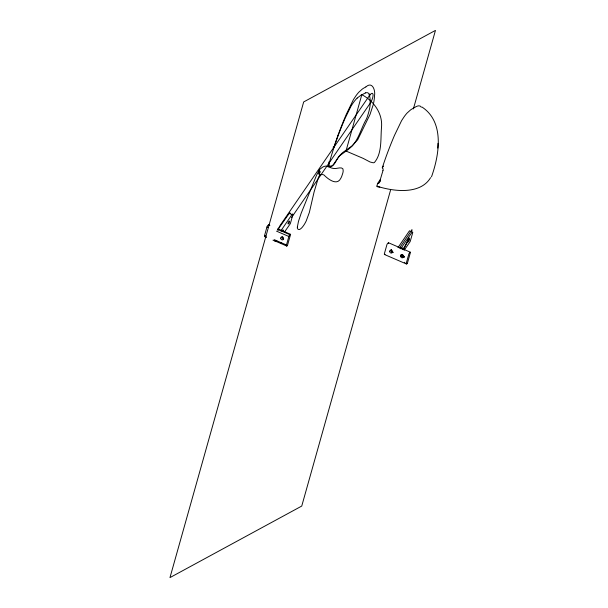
<?xml version="1.0" encoding="UTF-8"?>
<svg xmlns="http://www.w3.org/2000/svg" width="608" height="608" viewBox="0 0 608 608"><rect width="100%" height="100%" fill="white"/><g stroke="black" fill="none" stroke-linecap="round" stroke-linejoin="round"><path stroke-width="0.91" d="M370.226 102.41L370.272 101.46M431.482 176.898C439.31 154.911 444.828 122.079 421.982 107.031M437.798 148.078L438.003 143.313M369.558 94.476L369.634 94.004M365.894 86.906C372.294 81.062 375.6 90.189 374.498 95.874A29.45 9.584 -66.6 0 1 374.422 97.409A30.62 9.964 -66.6 0 1 373.304 104.454L369.998 114.524L357.694 139.764L352.07 145.935L342.669 152.562L339.849 155.359A13.019 4.233 -66.6 0 0 338.671 156.963C335.988 159.813 334.392 167.542 329.331 165.984A27.185 8.831 -66.6 0 1 328.616 165.308L329.323 162.602A1.246 1.11 62.2 0 1 329.088 162.473A1.376 1.224 61.5 0 1 328.654 162.024M379.825 187.112L377.606 186.831A27.185 8.831 -66.6 0 1 376.892 186.162L377.591 183.449L380.16 179.725M266.213 237.15L264.845 236.558A1.573 0.509 -66.6 0 1 264.564 235.509L266.95 227.02A1.573 0.509 -66.6 0 1 268.022 225.241L268.698 224.876L269.899 225.393M268.5 225.583L268.698 224.876M277.879 230.424L278.282 229.011L289.264 213.362L292 214.54A1.573 0.509 -66.6 0 1 292.722 214.069A1.573 0.509 -66.6 0 1 292.729 215.126L290.525 222.992A1.573 0.509 -66.6 0 1 289.91 224.306L284.658 231.785M280.82 230.903L292 214.54M290.601 234.331L287.417 245.655L286.74 246.02A1.573 0.509 -66.6 0 1 286.467 244.971L288.853 236.482A1.573 0.509 -66.6 0 1 289.925 234.703L290.601 234.331L277.681 228.752M345.982 151.042L361.821 94.681C373.738 100.913 382.82 113.468 381.512 127.346C380.471 138.943 382.25 153.224 374.406 162.511A4.286 3.747 61.5 0 1 373.152 162.777L370.059 161.994L364.694 159.182A47.09 41.146 61.5 0 0 362.915 158.27L345.412 150.792M390.541 190.167L301.75 506.054L169.974 577.6L303.673 101.946L435.457 30.4L413.387 108.916M388.383 243.504L388.58 242.797L410.484 252.259L407.307 263.583L406.63 263.948A1.573 0.509 -66.6 0 1 406.357 262.899L408.743 254.402A1.573 0.509 -66.6 0 1 409.815 252.624L410.484 252.259M397.966 247.646L409.146 231.283A1.573 0.509 -66.6 0 1 409.99 231.23M399.334 248.239L412.011 229.74L411.418 231.861M400.702 248.824L411.882 232.469A1.573 0.509 -66.6 0 1 412.612 231.99A1.573 0.509 -66.6 0 1 412.619 233.046L410.149 241.604L404.115 250.329M383.01 170.46L379.498 182.233L380.555 180.69M414.496 107.57L413.638 108.057A9.462 3.078 -66.6 0 1 413.493 108.14L411.738 109.144A48.648 15.823 -66.6 0 0 410.529 109.957L407.109 113.035A25.916 8.428 -66.6 0 0 404.259 116.584L402.146 119.768A24.115 7.843 -66.6 0 0 401.462 120.908L394.493 135.379A133.958 43.578 -66.6 0 0 386.323 156.028L385.685 157.822A129.466 42.119 -66.6 0 0 382.272 167.838L383.542 166.075M338.056 135.174L337.41 136.975A129.466 42.119 -66.6 0 0 333.997 146.992L333.944 147.151A1.231 1.11 65.4 0 0 333.693 147.083A1.391 1.262 66.4 0 0 333.237 147.098L333.093 147.144M430.593 177.665C420.265 194.993 393.292 191.467 376.892 186.162M391.339 249.751C390.45 250.899 391.765 252.822 393.156 252.244M402.291 254.486C401.402 255.634 402.716 257.556 404.107 256.971M403.226 249.424L409.154 237.872M403.59 249.485L409.093 238.762M291.483 217.634L370.371 102.972A6.642 2.158 -66.6 0 0 373.038 94.453A6.642 2.158 -66.6 0 0 369.307 95.798L280.22 225.287A6.642 2.158 -66.6 0 0 278.076 229.953M370.287 94.491L369.284 95.79L369.504 95.084A0.889 0.654 -14.2 0 0 369.573 94.81L369.558 94.658M357.17 98.086L360.369 95.623L365.56 92.864M346.081 151.08L339.408 155.937L332.424 165.855L330.585 166.759L329.103 166.311A24.867 8.079 -66.6 0 1 328.533 165.756A120.635 39.201 -66.6 0 1 344.949 118.636L351.036 106.172A22.929 7.456 -66.6 0 1 357.162 98.108M414.565 107.532C416.427 106.309 419.74 104.561 421.276 107.152M338.048 135.174A133.958 43.578 -66.6 0 1 346.218 114.532L353.187 100.054A24.115 7.843 -66.6 0 1 353.871 98.922L355.984 95.737A25.916 8.428 -66.6 0 1 358.834 92.188L362.254 89.11A48.648 15.823 -66.6 0 1 363.462 88.297L365.134 87.332A9.462 3.078 -66.6 0 0 365.37 87.21L365.796 86.959M264.845 236.558L265.514 236.193M388.58 242.797L387.912 243.162A1.573 0.509 -66.6 0 0 386.84 244.948L384.454 253.437A1.573 0.509 -66.6 0 0 384.727 254.486L385.062 254.304M264.624 236.596L266.296 237.318M272.984 240.183L275.492 241.262M404.312 262.284L404.905 262.542M406.706 263.317L407.307 263.583M384.507 254.524L406.41 263.978M277.605 229.376L289.925 234.703M266.95 227.02L268.318 227.612M276.534 231.162L288.853 236.482M264.564 235.509L265.932 236.102M274.147 239.651L286.467 244.971M275.097 240.335L277.149 241.224M280.828 242.812L281.428 243.071M285.023 244.621L285.623 244.88M286.816 245.396L287.417 245.655M274.421 240.7L286.74 246.02M319.101 170.369L319.686 174.96M361.22 94.574A42.324 36.989 61.5 0 1 361.806 94.772M365.545 92.91A20.824 6.764 -66.6 0 1 368.813 93.662C371.853 101.354 369.672 110.018 367.042 117.511A13.52 4.393 -66.6 0 1 366.404 119.054C360.764 128.683 358.621 140.805 349.752 148.23A60.2 19.562 -66.6 0 1 346.074 151.103M407.839 239.886A1.573 0.509 -66.6 0 1 407.649 240.312M404.016 257.009A1.573 1.376 61.5 0 1 402.336 254.425M404.016 256.242A1.573 0.57 15.7 0 1 402.017 255.444A1.573 0.57 15.7 0 1 402.823 254.866M404.609 256.926A3.154 1.14 15.7 0 1 400.421 255.048M393.064 252.282A1.573 1.376 61.5 0 1 391.537 249.554M401.934 249.196A1.573 0.509 -66.6 0 1 403.036 247.882A1.573 0.509 -66.6 0 1 402.929 249.47M281.998 231.405A1.573 0.509 -66.6 0 1 283.077 229.953A1.573 0.509 -66.6 0 1 283.146 231.283M289.264 213.362A1.573 0.509 -66.6 0 1 290.039 213.78M283.67 239.164A1.573 1.376 61.5 0 1 282.256 236.793M382.326 167.846A1.976 1.824 64.3 0 1 382.911 170.4M379.377 182.195A1.915 1.71 62.2 0 1 377.591 183.593M370.401 102.615A4.051 2.82 -58.4 0 1 370.409 102.357M297.38 226.913C296.704 229.11 299.106 230.523 300.641 228.798A11.757 3.823 -66.6 0 0 302.366 227.134L303.43 225.758A12.517 4.066 -66.6 0 0 306.242 220.871L309.358 212.42L314.062 192.09L318.592 176.966L320.028 174.815L322.407 174.549A43.358 14.09 -66.6 0 1 323.965 174.99C327.91 178.988 336.961 186.208 340.784 178.311A7.471 2.424 -66.6 0 0 341.726 176.373L342.821 173.098A8.459 2.751 -66.6 0 0 343.186 170.818C343.801 166.44 338.519 168.158 336.042 168.446A94.346 30.658 -66.6 0 1 330.828 167.74L326.177 166.098A36.396 11.826 -66.6 0 0 322.886 166.972L319.724 169.343L316.487 175.385L301.211 213.15L298.475 221.35L297.38 226.913M319.489 173.569A1.573 0.509 -66.6 0 0 320.021 171.22A1.573 0.509 -66.6 0 0 318.676 173.204A1.573 0.509 -66.6 0 0 319.489 173.569M408.462 241.71A1.573 0.509 -66.6 0 0 409.427 239.18A1.573 0.509 -66.6 0 0 408.128 240.426A1.573 0.509 -66.6 0 0 408.462 241.71M400.649 256.082A1.573 1.376 61.5 0 0 402.762 257.701A1.573 1.376 61.5 0 0 402.808 255.071A1.573 1.376 61.5 0 0 400.649 256.082M389.698 251.347A1.573 1.376 61.5 0 0 391.81 252.974A1.573 1.376 61.5 0 0 391.856 250.344A1.573 1.376 61.5 0 0 389.698 251.347M288.815 223.508A1.573 0.509 -66.6 0 0 289.446 221.084A1.573 0.509 -66.6 0 0 288.093 222.946A1.573 0.509 -66.6 0 0 288.815 223.508M280.759 238.154A1.573 1.376 61.5 0 0 282.872 239.78A1.573 1.376 61.5 0 0 282.925 237.15A1.573 1.376 61.5 0 0 280.759 238.154"/></g></svg>
